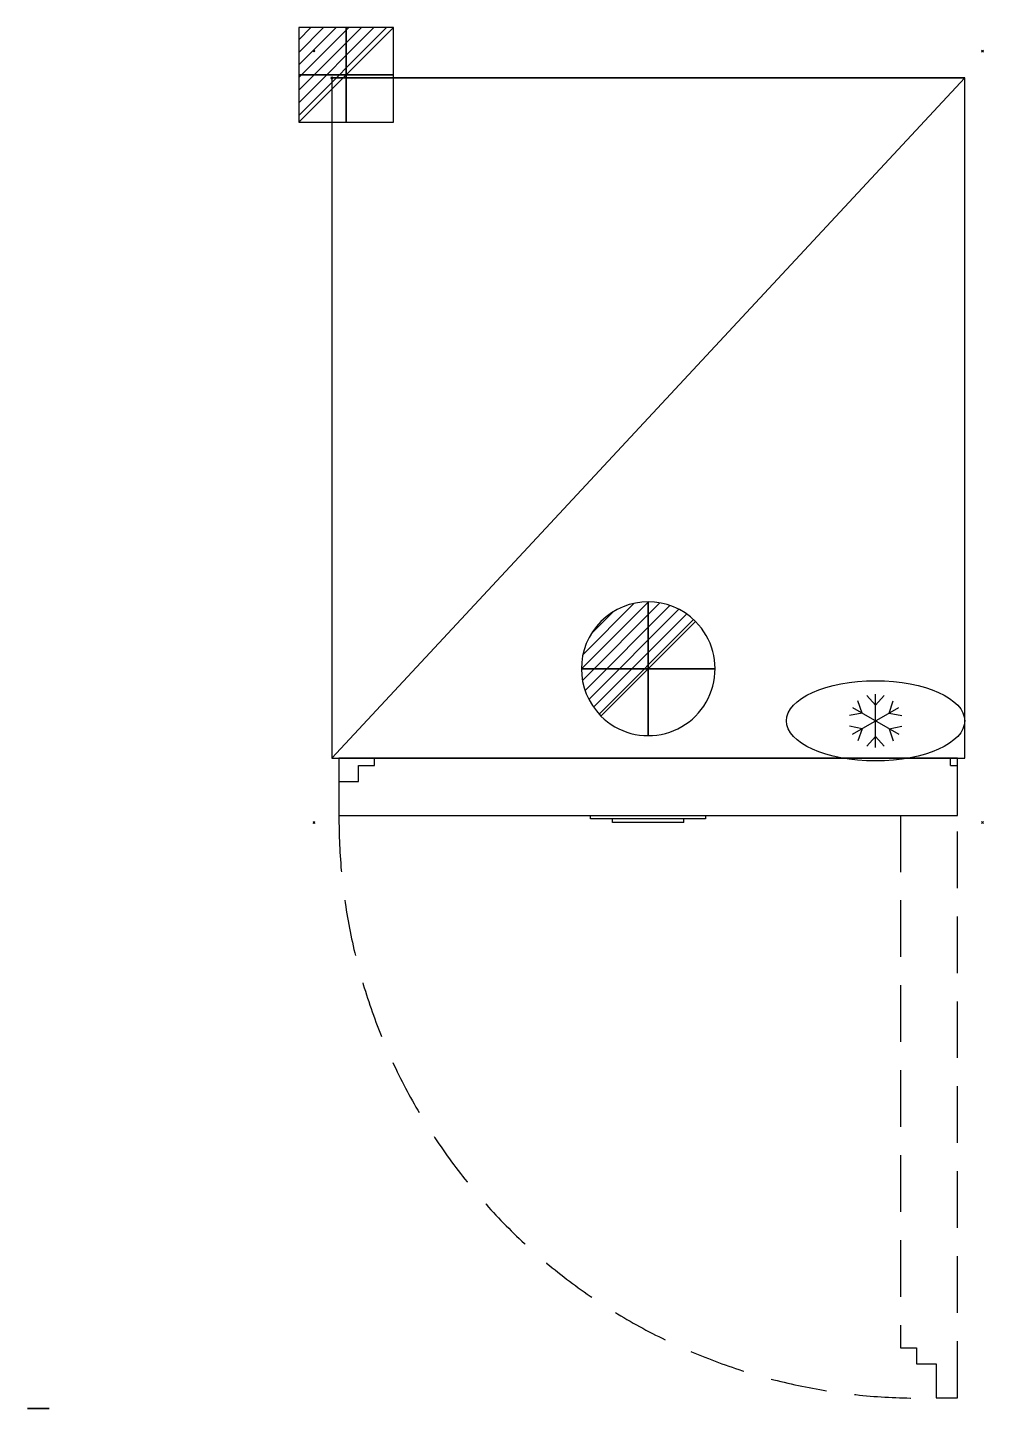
# Model space of a CAD drawing. Header units: millimetres. Extents: x -341 to 731, y -1492 to 56.
import ezdxf

# ---------------------------------------------------------------- set-up
doc = ezdxf.new("R2010")
doc.units = ezdxf.units.MM
doc.header["$PDMODE"] = 3
doc.linetypes.add('Dash', pattern=[1199.999936, 599.999968, -599.999968])
doc.linetypes.add('NASCOSTA', pattern=[9.525, 6.35, -3.175])
for name, color, linetype in [('IQ_200_2D', 1, 'Continuous'), ('IQ_204_2D', 7, 'Continuous'), ('IQ_CON_DRAIN_INT', 7, 'Continuous'), ('IQ_CON_ELECTRICITY_INT', 7, 'Continuous'), ('IQ_INS_3D', 3, 'Continuous'), ('Q-SPCQ-____-HDLN', 91, 'Dash')]:
    doc.layers.add(name, color=color, linetype=linetype)

# ---------------------------------------------------------------- blocks, each defined once
blk = doc.blocks.new('*X3')
at = {"color": 0}
for p, q in [((286.774344, 2204.447934), (296.618251, 2214.291842)), ((286.774344, 2205.862148), (295.204037, 2214.291842)), ((286.774344, 2207.276361), (293.789824, 2214.291842)), ((286.774344, 2208.690575), (292.37561, 2214.291842)), ((286.774344, 2210.104788), (290.961397, 2214.291842)), ((286.774344, 2211.519002), (289.547183, 2214.291842)), ((286.774344, 2212.933216), (288.13297, 2214.291842))]:
    blk.add_line(p, q, dxfattribs=at)
blk = doc.blocks.new('ELECTRICITY')
for p, q in [((2.121, 2.121), (-2.121, 2.121)), ((-2.121, 2.121), (-2.121, -2.121)), ((-2.121, -2.121), (2.121, 2.121)), ((2.121, -2.121), (2.121, 2.121)), ((-2.121, -2.121), (2.121, -2.121))]:
    blk.add_line(p, q)
at = {"extrusion": (-1, 0, 0)}
for p, q in [((0, -2.121, 2.121), (0, 2.121, 2.121)), ((0, 2.121, -2.121), (0, -2.121, -2.121)), ((0, 2.121, 2.121), (0, 2.121, -2.121)), ((0, 2.121, -2.121), (0, -2.121, 2.121)), ((0, -2.121, -2.121), (0, -2.121, 2.121))]:
    blk.add_line(p, q, dxfattribs=at)
at = {"extrusion": (0, -1, 0)}
for p, q in [((2.121, 0, 2.121), (-2.121, 0, 2.121)), ((-2.121, 0, -2.121), (2.121, 0, -2.121)), ((-2.121, 0, 2.121), (-2.121, 0, -2.121)), ((-2.121, 0, -2.121), (2.121, 0, 2.121)), ((2.121, 0, -2.121), (2.121, 0, 2.121))]:
    blk.add_line(p, q, dxfattribs=at)
at = {"xscale": 0.4000000000000909, "yscale": 0.4000000000000909, "zscale": 0.4000000000000909}
blk.add_blockref('*X3', (-116.831, -883.595), dxfattribs=at)
at = {"extrusion": (-1, 0, 0), "xscale": 0.3999999999999773, "yscale": 0.3999999999999773, "zscale": 0.3999999999999773}
blk.add_blockref('*X3', (-116.831, -883.595), dxfattribs=at)
at = {"extrusion": (0, -1, 0), "xscale": 0.4000000000000909, "yscale": 0.4000000000000909, "zscale": 0.4000000000000909}
blk.add_blockref('*X3', (-116.831, -883.595), dxfattribs=at)
blk = doc.blocks.new('*X4')
at = {"color": 0}
for p, q in [((313.99, 2209.04), (321.51, 2216.55)), ((314.11, 2207.74), (322.8, 2216.44)), ((314.16, 2210.62), (319.93, 2216.39)), ((314.4, 2206.62), (323.93, 2216.15)), ((314.82, 2205.62), (324.92, 2215.72)), ((315.1, 2212.98), (317.57, 2215.44)), ((315.35, 2204.74), (325.8, 2215.19)), ((315.99, 2203.96), (326.58, 2214.56))]:
    blk.add_line(p, q, dxfattribs=at)
blk = doc.blocks.new('DRAIN')
blk.add_line((-2.121, -2.121), (2.121, 2.121))
at = {"extrusion": (-1, 0, 0)}
blk.add_line((0, 2.121, -2.121), (0, -2.121, 2.121), dxfattribs=at)
at = {"extrusion": (0, -1, 0)}
blk.add_line((-2.121, 0, -2.121), (2.121, 0, 2.121), dxfattribs=at)
at = {"extrusion": (-1, 0, 0)}
for start, end in [(45, 225), (225, 45)]:
    blk.add_arc((0, 0), 3, start, end, dxfattribs=at)
for start, end in [(45, 225), (225, 45)]:
    blk.add_arc((0, 0), 3, start, end)
at = {"extrusion": (0, -1, 0)}
for start, end in [(45, 225), (225, 45)]:
    blk.add_arc((0, 0), 3, start, end, dxfattribs=at)
at = {"xscale": 0.4000000000000909, "yscale": 0.4000000000000909, "zscale": 0.4000000000000909}
blk.add_blockref('*X4', (-128.597, -883.621), dxfattribs=at)
at = {"extrusion": (-1, 0, 0), "xscale": 0.3999999999999773, "yscale": 0.3999999999999773, "zscale": 0.3999999999999773}
blk.add_blockref('*X4', (-128.597, -883.621), dxfattribs=at)
at = {"extrusion": (0, -1, 0), "xscale": 0.4000000000000909, "yscale": 0.4000000000000909, "zscale": 0.4000000000000909}
blk.add_blockref('*X4', (-128.597, -883.621), dxfattribs=at)
blk = doc.blocks.new('Refrigerator')
at = {"layer": 'IQ_204_2D'}
for p, q in [((-120, 131.5), (-129.6, 142.4)), ((-120, 84), (-120, 144)), ((-120, 131.5), (-110.4, 142.4)), ((-146, 99), (-94, 129)), ((-146, 129), (-94, 99)), ((-135.2, 122.7), (-139.8, 136.5)), ((-104.8, 122.7), (-100.2, 136.5)), ((-135.2, 122.7), (-149.4, 119.9)), ((-104.8, 122.7), (-90.6, 119.9)), ((-135.2, 105.2), (-149.4, 108.1)), ((-135.2, 105.2), (-139.8, 91.5)), ((-120, 96.5), (-129.6, 85.6)), ((-120, 96.5), (-110.4, 85.6)), ((-104.8, 105.2), (-90.6, 108.1)), ((-104.8, 105.2), (-100.2, 91.5))]:
    blk.add_line(p, q, dxfattribs=at)
blk.add_ellipse((-120, 114), major_axis=(-100, 0), ratio=0.45, dxfattribs=at)

msp = doc.modelspace()

# ---------------------------------------------------------------- linework, layer by layer
at = {"layer": 'IQ_200_2D'}
for p, q in [((710, 0), (0, 0)), ((0, 0), (0, -763)), ((710, -763), (710, 0)), ((0, -763), (8, -763)), ((8, -763), (8, -827)), ((702, -827), (702, -763)), ((702, -763), (710, -763)), ((8, -827), (290.2, -827)), ((290.2, -831), (290.2, -827)), ((315, -831), (290.2, -831)), ((315, -835), (315, -831)), ((395, -835), (315, -835)), ((395, -835), (395, -831)), ((419.2, -831), (395, -831)), ((419.2, -827), (702, -827)), ((419.2, -827), (419.2, -831))]:
    msp.add_line(p, q, dxfattribs=at)
at = {"layer": 'IQ_204_2D'}
for p, q in [((0, 0), (710, 0)), ((0, -763), (710, 0)), ((702, -763), (8, -763)), ((8, -763), (702, -763)), ((30, -771), (48, -771)), ((30, -789), (30, -771)), ((48, -771), (48, -763)), ((694, -771), (694, -763)), ((694, -771), (702, -771)), ((8, -789), (30, -789)), ((290.2, -827), (419.2, -827)), ((395, -831), (315, -831)), ((-341.3, -1491.9), (-317.3, -1491.9))]:
    msp.add_line(p, q, dxfattribs=at)
at = {"layer": 'IQ_204_2D', "linetype": 'NASCOSTA', "ltscale": 10}
for p, q in [((638, -827), (638, -1424)), ((702, -1480), (702, -827)), ((638, -1424), (656, -1424)), ((656, -1424), (656, -1442)), ((656, -1442), (678, -1442)), ((678, -1442), (678, -1480)), ((678, -1480), (702, -1480))]:
    msp.add_line(p, q, dxfattribs=at)
msp.add_arc((658, -830.3), 650, 179.7084, 271.764, dxfattribs=at)
at = {"layer": 'IQ_INS_3D'}
for p in [(-20, 30), (730, 30), (0, 0), (-20, -835), (730, -835)]:
    msp.add_point(p, dxfattribs=at)
at = {"layer": 'Q-SPCQ-____-HDLN'}
msp.add_line((-317.3, -1491.9), (-341.3, -1491.9), dxfattribs=at)

# ---------------------------------------------------------------- block references
at = {"layer": 'IQ_204_2D'}
msp.add_blockref('Refrigerator', (730, -835), dxfattribs=at)
at = {"layer": 'IQ_CON_DRAIN_INT', "xscale": 25, "yscale": 25, "zscale": 25}
msp.add_blockref('DRAIN', (355, -662.6), dxfattribs=at)
at = {"layer": 'IQ_CON_ELECTRICITY_INT', "xscale": 25, "yscale": 25, "zscale": 25}
msp.add_blockref('ELECTRICITY', (16, 3.2), dxfattribs=at)

doc.saveas('drawing.dxf')
